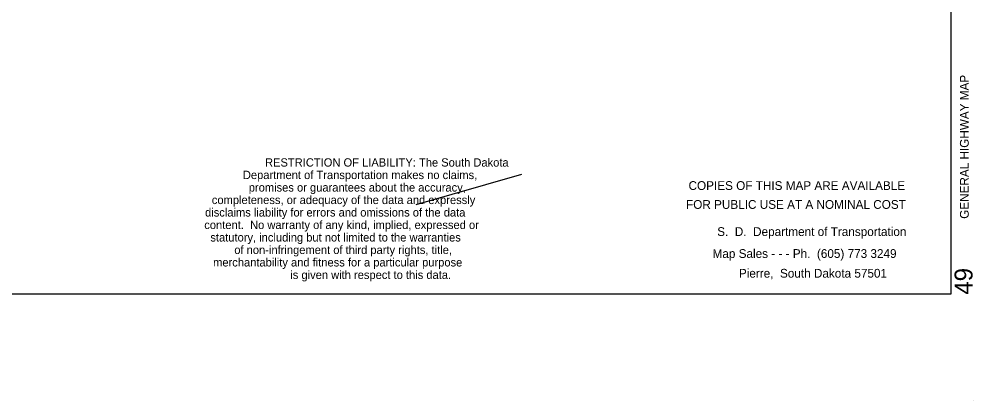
# Model space of a CAD drawing. Extents: x 1826985 to 2172499, y 15894647 to 16271025.
# Drawn here: x 2114770 to 2169158, y 15894647 to 15916419 of the extents above; entities that cross this region are included whole.
import ezdxf

# ---------------------------------------------------------------- set-up
doc = ezdxf.new("R2010")
doc.units = 0
for name, color, linetype in [('L20', 7, 'Continuous'), ('L23', 7, 'Continuous'), ('L26', 7, 'Continuous')]:
    doc.layers.add(name, color=color, linetype=linetype)

msp = doc.modelspace()

# ---------------------------------------------------------------- linework, layer by layer
at = {"layer": 'L20'}
msp.add_line((2137382, 15905842), (2143399, 15907578), dxfattribs=at)
at = {"layer": 'L23'}
for p, q in [((2167851, 16074403), (2167851, 15900731)), ((2167851, 15904126), (2167851, 15900731)), ((2167851, 15900731), (1927551, 15900731))]:
    msp.add_line(p, q, dxfattribs=at)
at = {"layer": 'L26'}
msp.add_line((2169158, 15894647), (2169158, 15894647), dxfattribs=at)

# ---------------------------------------------------------------- texts
at = {"layer": 'L20'}
for s, p in [('RESTRICTION OF LIABILITY: The South Dakota ', (2128779, 15908008)), ('Department of Transportation makes no claims,', (2127517, 15907296)), ('promises or guarantees about the accuracy, ', (2127853, 15906584)), ('completeness, or adequacy of the data and expressly ', (2125749, 15905872)), ('disclaims liability for errors and omissions of the data ', (2125363, 15905160)), ('content.  No warranty of any kind, implied, expressed or ', (2125319, 15904448)), ('statutory, including but not limited to the warranties ', (2125665, 15903736)), ('of non-infringement of third party rights, title, ', (2127029, 15903025)), ('merchantability and fitness for a particular purpose ', (2125820, 15902313)), ('is given with respect to this data.', (2130219, 15901601))]:
    msp.add_text(s, height=473.93, dxfattribs=at).set_placement(p)
at = {"layer": 'L23'}
for s, height, rotation, p in [('GENERAL HIGHWAY MAP', 499.98, 90.0001, (2168864, 15905031)), ('COPIES OF THIS MAP ARE AVAILABLE', 499.97, 0.0011, (2152904, 15906676)), ('FOR PUBLIC USE AT A NOMINAL COST', 499.97, 0.0011, (2152762, 15905599)), ('S.  D.  Department of Transportation', 499.97, 0.0011, (2154536, 15904052)), ('Map Sales - - - Ph.  (605) 773 3249', 499.97, 0.0011, (2154272, 15902800)), ('Pierre,  South Dakota 57501', 499.97, 0.0011, (2155772, 15901676)), ('49', 1024, 90.0001, (2169080, 15900704))]:
    msp.add_text(s, height=height, rotation=rotation, dxfattribs=at).set_placement(p)

doc.saveas('drawing.dxf')
